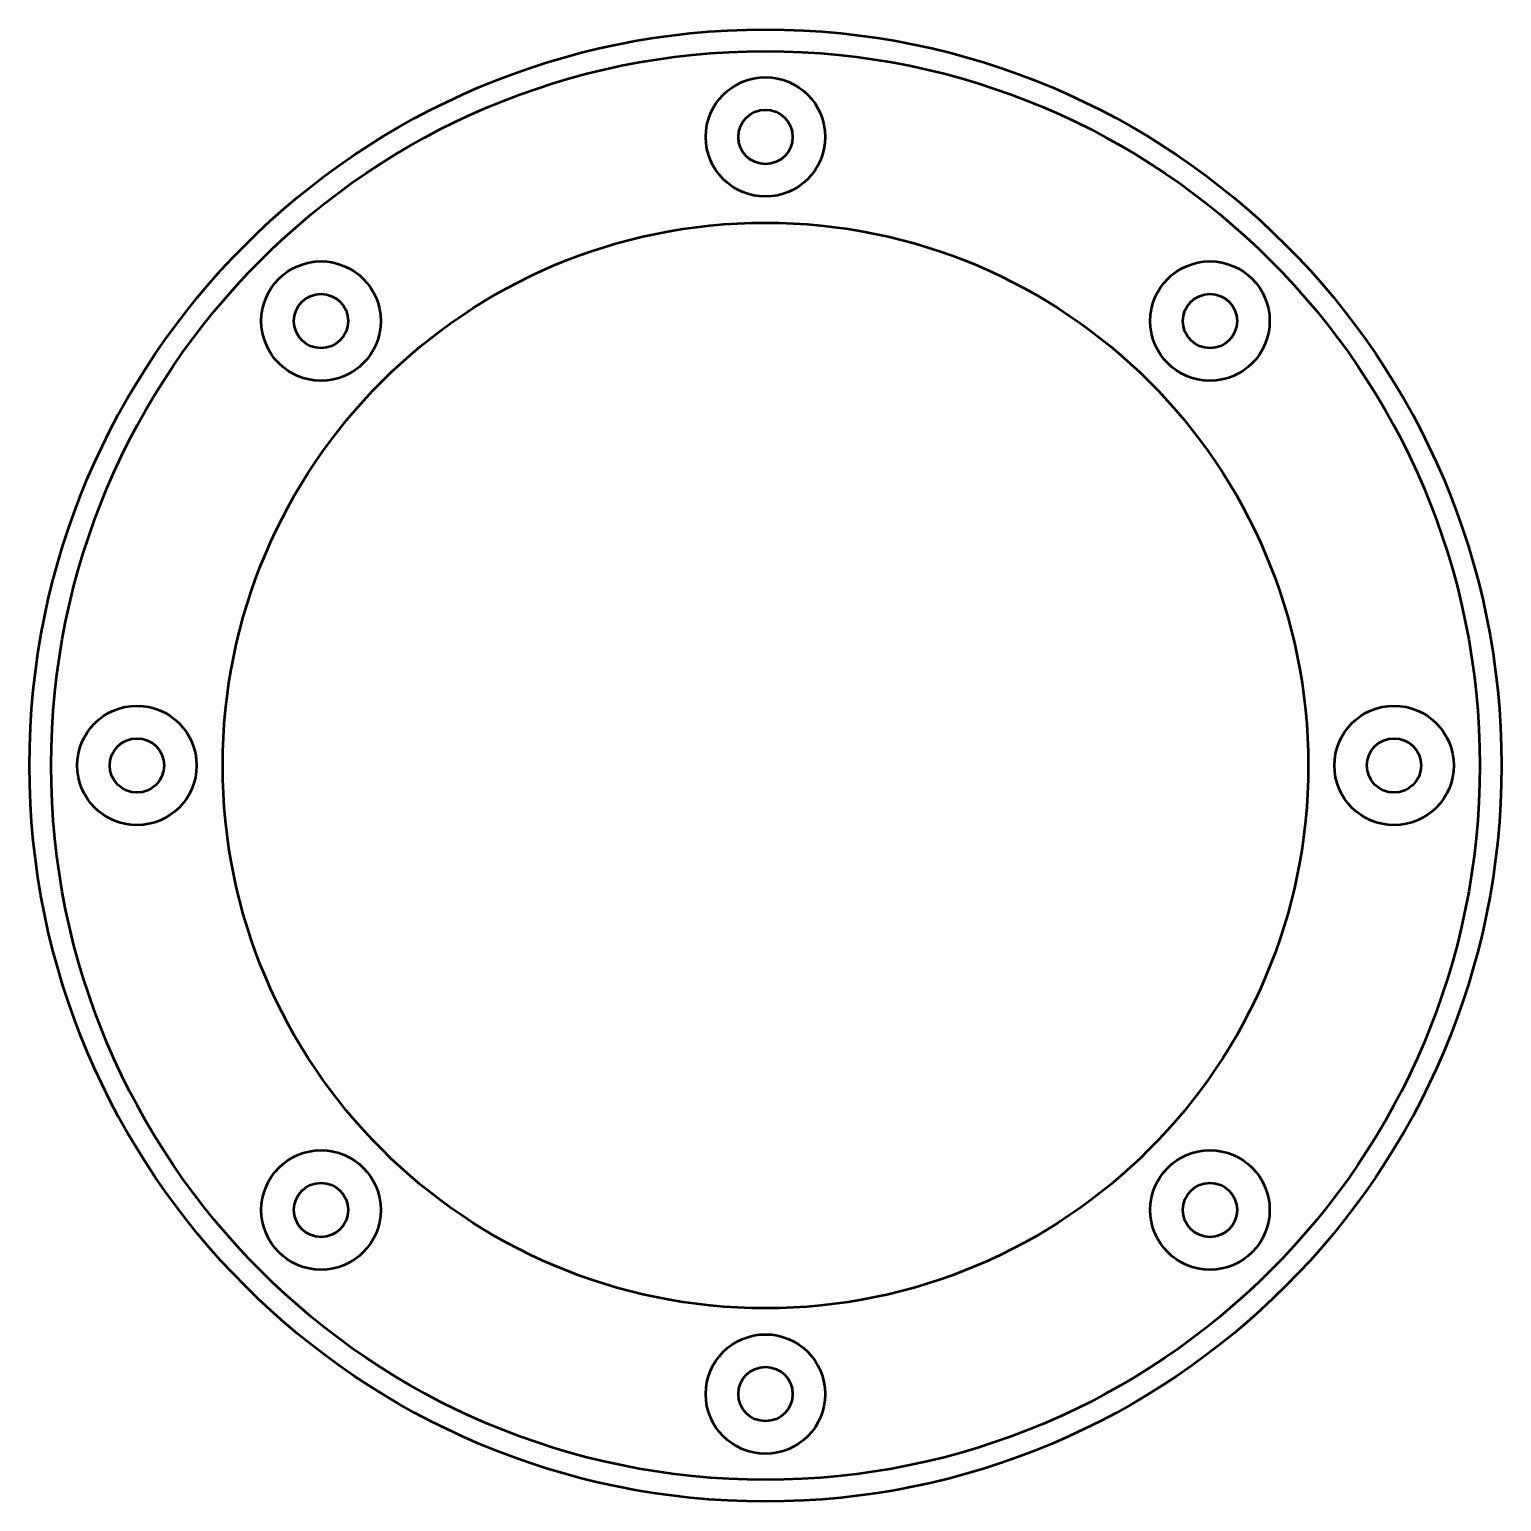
# Model space of a CAD drawing. Header units: millimetres. Extents: x 207 to 546, y 277 to 616.
import ezdxf

# ---------------------------------------------------------------- set-up
doc = ezdxf.new("R2010")
doc.units = ezdxf.units.MM
doc.header["$LTSCALE"] = 3.5
doc.layers.add('Visible (ISO)', color=7, linetype='Continuous', lineweight=50)

msp = doc.modelspace()

# ---------------------------------------------------------------- linework, layer by layer
at = {"layer": 'Visible (ISO)'}
for centre, radius in [((376.05, 446.46), 169.5), ((376.05, 446.46), 164.5), ((376.05, 591.21), 13.75), ((376.05, 591.21), 6.25), ((376.05, 446.46), 125), ((273.7, 548.81), 13.75), ((478.4, 548.81), 13.75), ((273.7, 548.81), 6.25), ((478.4, 548.81), 6.25), ((231.3, 446.46), 13.75), ((520.8, 446.46), 13.75), ((231.3, 446.46), 6.25), ((520.8, 446.46), 6.25), ((273.7, 344.1), 13.75), ((478.4, 344.1), 13.75), ((273.7, 344.1), 6.25), ((478.4, 344.1), 6.25), ((376.05, 301.71), 13.75), ((376.05, 301.71), 6.25)]:
    msp.add_circle(centre, radius, dxfattribs=at)

doc.saveas('drawing.dxf')
